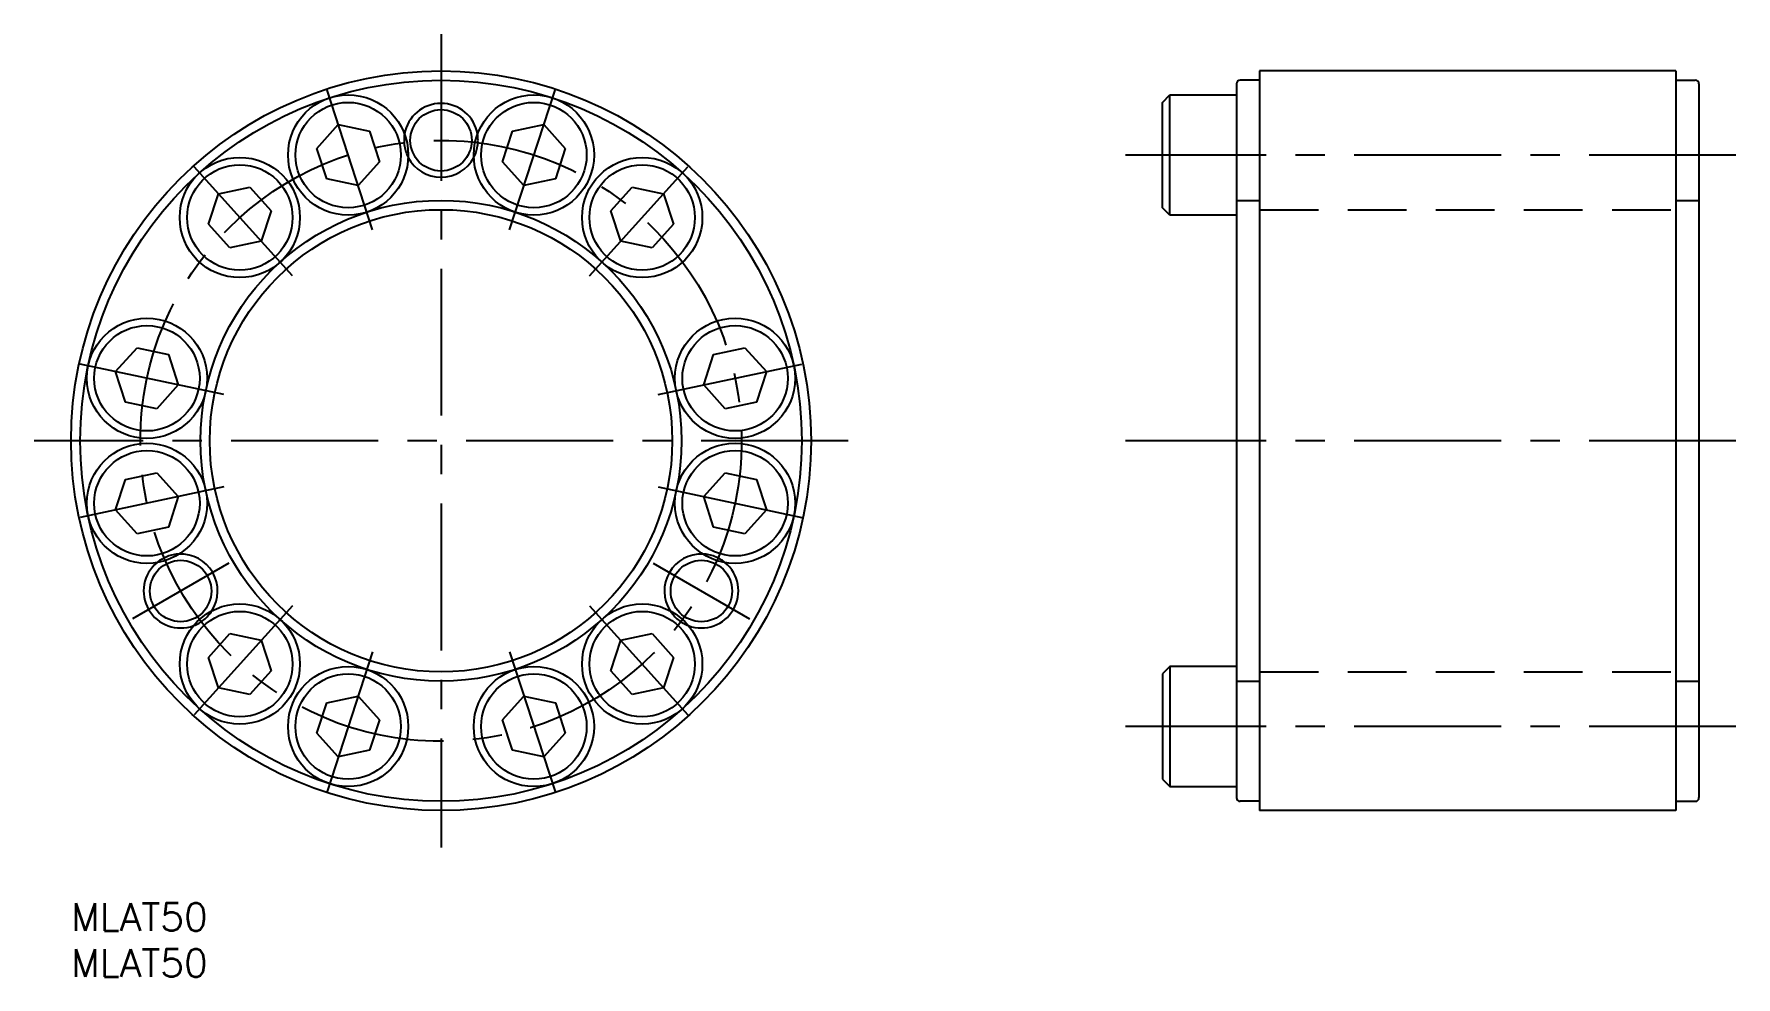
# Model space of a CAD drawing. Extents: x -4 to 180, y -8 to 94.
import ezdxf

# ---------------------------------------------------------------- set-up
doc = ezdxf.new("R2010")
doc.units = 0
doc.header["$LTSCALE"] = 0.5
doc.linetypes.add('CENTER', pattern=[50.8, 31.75, -6.35, 6.35, -6.35])
doc.linetypes.add('DASHED', pattern=[19.05, 12.7, -6.35])
for name, color, linetype in [('MSM_CENTER', 1, 'CENTER'), ('MSM_CONTINUOUS', 7, 'CONTINUOUS'), ('MSM_DASHED', 4, 'DASHED'), ('MSM_NARROW', 5, 'CONTINUOUS'), ('MSM_PART_NUMBER', 7, 'CONTINUOUS')]:
    doc.layers.add(name, color=color, linetype=linetype)
doc.styles.get("Standard").update_dxf_attribs({"font": 'txt.shx', "height": 3, "bigfont": 'bigfont.shx'})

# ---------------------------------------------------------------- blocks, each defined once
blk = doc.blocks.new('*U3')
at = {"layer": 'MSM_PART_NUMBER'}
blk.add_text('MLAT50', height=3, dxfattribs=at).set_placement((0, -3))
blk = doc.blocks.new('*U4')
at = {"layer": 'MSM_PART_NUMBER'}
blk.add_text('MLAT50', height=3, dxfattribs=at).set_placement((0, -8))

msp = doc.modelspace()

# ---------------------------------------------------------------- linework, layer by layer
at = {"layer": 'MSM_CENTER'}
for p, q in [((40, 94), (40, 6)), ((32.58, 72.83), (27.33, 88.99)), ((47.42, 72.83), (52.67, 88.99)), ((23.94, 67.84), (12.57, 80.47)), ((56.06, 67.84), (67.43, 80.47)), ((180, 80.91), (114, 80.91)), ((16.52, 54.99), (-0.1, 58.52)), ((63.48, 54.99), (80.1, 58.52)), ((84, 50), (-4, 50)), ((180, 50), (114, 50)), ((16.52, 45.01), (-0.1, 41.48)), ((63.48, 45.01), (80.1, 41.48)), ((17.05, 36.75), (6.66, 30.75)), ((62.95, 36.75), (73.34, 30.75)), ((23.94, 32.16), (12.57, 19.53)), ((56.06, 32.16), (67.43, 19.53)), ((32.58, 27.17), (27.33, 11.01)), ((47.42, 27.17), (52.67, 11.01)), ((180, 19.09), (114, 19.09))]:
    msp.add_line(p, q, dxfattribs=at)
msp.add_circle((40, 50), 32.5, dxfattribs=at)
at = {"layer": 'MSM_CONTINUOUS'}
for p, q in [((126, 88.6), (126, 11.4)), ((128.5, 89), (126.4, 89)), ((128.5, 90), (128.5, 10)), ((173.5, 90), (128.5, 90)), ((173.5, 90), (173.5, 10)), ((173.5, 89), (175.6, 89)), ((176, 88.6), (176, 11.4)), ((118, 86.61), (118.8, 87.41)), ((118, 75.21), (118, 86.61)), ((118.8, 74.41), (118.8, 87.41)), ((118.8, 87.41), (126, 87.41)), ((26.57, 81.63), (28.89, 84.2)), ((28.89, 84.2), (32.27, 83.48)), ((32.27, 83.48), (33.35, 80.19)), ((46.65, 80.19), (47.73, 83.48)), ((47.73, 83.48), (51.11, 84.2)), ((51.11, 84.2), (53.43, 81.63)), ((27.64, 78.34), (26.57, 81.63)), ((53.43, 81.63), (52.36, 78.34)), ((33.35, 80.19), (31.03, 77.61)), ((48.97, 77.61), (46.65, 80.19)), ((15.94, 76.73), (19.32, 77.45)), ((19.32, 77.45), (21.64, 74.87)), ((31.03, 77.61), (27.64, 78.34)), ((52.36, 78.34), (48.97, 77.61)), ((58.36, 74.87), (60.68, 77.45)), ((60.68, 77.45), (64.06, 76.73)), ((14.86, 73.43), (15.94, 76.73)), ((64.06, 76.73), (65.14, 73.43)), ((21.64, 74.87), (20.57, 71.58)), ((59.43, 71.58), (58.36, 74.87)), ((118.8, 74.41), (118, 75.21)), ((126, 74.41), (118.8, 74.41)), ((17.18, 70.86), (14.86, 73.43)), ((65.14, 73.43), (62.82, 70.86)), ((20.57, 71.58), (17.18, 70.86)), ((62.82, 70.86), (59.43, 71.58)), ((4.82, 57.48), (7.14, 60.05)), ((7.14, 60.05), (10.53, 59.33)), ((10.53, 59.33), (11.6, 56.04)), ((68.4, 56.04), (69.47, 59.33)), ((69.47, 59.33), (72.86, 60.05)), ((72.86, 60.05), (75.18, 57.48)), ((5.89, 54.18), (4.82, 57.48)), ((75.18, 57.48), (74.11, 54.18)), ((11.6, 56.04), (9.28, 53.46)), ((70.72, 53.46), (68.4, 56.04)), ((9.28, 53.46), (5.89, 54.18)), ((74.11, 54.18), (70.72, 53.46)), ((5.89, 45.82), (9.28, 46.54)), ((9.28, 46.54), (11.6, 43.96)), ((68.4, 43.96), (70.72, 46.54)), ((70.72, 46.54), (74.11, 45.82)), ((4.82, 42.52), (5.89, 45.82)), ((74.11, 45.82), (75.18, 42.52)), ((7.14, 39.95), (4.82, 42.52)), ((11.6, 43.96), (10.53, 40.67)), ((69.47, 40.67), (68.4, 43.96)), ((75.18, 42.52), (72.86, 39.95)), ((10.53, 40.67), (7.14, 39.95)), ((72.86, 39.95), (69.47, 40.67)), ((14.86, 26.57), (17.18, 29.14)), ((17.18, 29.14), (20.57, 28.42)), ((20.57, 28.42), (21.64, 25.13)), ((58.36, 25.13), (59.43, 28.42)), ((59.43, 28.42), (62.82, 29.14)), ((62.82, 29.14), (65.14, 26.57)), ((15.94, 23.27), (14.86, 26.57)), ((65.14, 26.57), (64.06, 23.27)), ((21.64, 25.13), (19.32, 22.55)), ((60.68, 22.55), (58.36, 25.13)), ((118.8, 25.59), (118, 24.79)), ((118, 24.79), (118, 13.39)), ((118.8, 25.59), (118.8, 12.59)), ((126, 25.59), (118.8, 25.59)), ((19.32, 22.55), (15.94, 23.27)), ((27.64, 21.66), (31.03, 22.39)), ((31.03, 22.39), (33.35, 19.81)), ((46.65, 19.81), (48.97, 22.39)), ((48.97, 22.39), (52.36, 21.66)), ((64.06, 23.27), (60.68, 22.55)), ((26.57, 18.37), (27.64, 21.66)), ((52.36, 21.66), (53.43, 18.37)), ((33.35, 19.81), (32.27, 16.52)), ((47.73, 16.52), (46.65, 19.81)), ((28.89, 15.8), (26.57, 18.37)), ((53.43, 18.37), (51.11, 15.8)), ((32.27, 16.52), (28.89, 15.8)), ((51.11, 15.8), (47.73, 16.52)), ((118, 13.39), (118.8, 12.59)), ((118.8, 12.59), (126, 12.59)), ((128.5, 11), (126.4, 11)), ((173.5, 10), (128.5, 10)), ((173.5, 11), (175.6, 11))]:
    msp.add_line(p, q, dxfattribs=at)
for centre, radius in [((40, 50), 40), ((40, 50), 39), ((29.96, 80.91), 6.5), ((29.96, 80.91), 5.7), ((50.04, 80.91), 6.5), ((50.04, 80.91), 5.7), ((40, 82.5), 3.32), ((18.25, 74.15), 6.5), ((18.25, 74.15), 5.7), ((61.75, 74.15), 6.5), ((61.75, 74.15), 5.7), ((40, 50), 26), ((40, 50), 25), ((8.21, 56.76), 6.5), ((71.79, 56.76), 6.5), ((8.21, 56.76), 5.7), ((71.79, 56.76), 5.7), ((8.21, 43.24), 6.5), ((71.79, 43.24), 6.5), ((8.21, 43.24), 5.7), ((71.79, 43.24), 5.7), ((11.85, 33.75), 3.32), ((68.15, 33.75), 3.32), ((18.25, 25.85), 6.5), ((18.25, 25.85), 5.7), ((61.75, 25.85), 6.5), ((61.75, 25.85), 5.7), ((29.96, 19.09), 6.5), ((29.96, 19.09), 5.7), ((50.04, 19.09), 6.5), ((50.04, 19.09), 5.7)]:
    msp.add_circle(centre, radius, dxfattribs=at)
for centre, start, end in [((126.4, 88.6), 90, 180), ((175.6, 88.6), 0, 90), ((126.4, 11.4), 180, 270), ((175.6, 11.4), 270, 0)]:
    msp.add_arc(centre, 0.4, start, end, dxfattribs=at)
at = {"layer": 'MSM_DASHED'}
for p, q in [((126, 76), (128.5, 76)), ((173.5, 76), (176, 76)), ((128.5, 75), (173.5, 75)), ((126, 24), (128.5, 24)), ((128.5, 25), (173.5, 25)), ((173.5, 24), (176, 24))]:
    msp.add_line(p, q, dxfattribs=at)
for centre, start, end in [((40, 82.5), 170.5019, 207.4981), ((40, 82.5), 332.5019, 9.4981), ((11.85, 33.75), 92.5019, 129.4981), ((68.15, 33.75), 50.5019, 87.4981), ((11.85, 33.75), 290.5019, 327.4981), ((68.15, 33.75), 212.5019, 249.4981)]:
    msp.add_arc(centre, 4, start, end, dxfattribs=at)
at = {"layer": 'MSM_NARROW'}
for centre, start, end in [((40, 82.5), 9.4981, 170.5019), ((40, 82.5), 207.4981, 332.5019), ((11.85, 33.75), 129.4981, 290.5019), ((11.85, 33.75), 327.4981, 92.5019), ((68.15, 33.75), 87.4981, 212.5019), ((68.15, 33.75), 249.4981, 50.5019)]:
    msp.add_arc(centre, 4, start, end, dxfattribs=at)

# ---------------------------------------------------------------- block references
at = {"layer": 'MSM_CONTINUOUS'}
for name in ['*U3', '*U4']:
    msp.add_blockref(name, (0, 0), dxfattribs=at)

doc.saveas('drawing.dxf')
